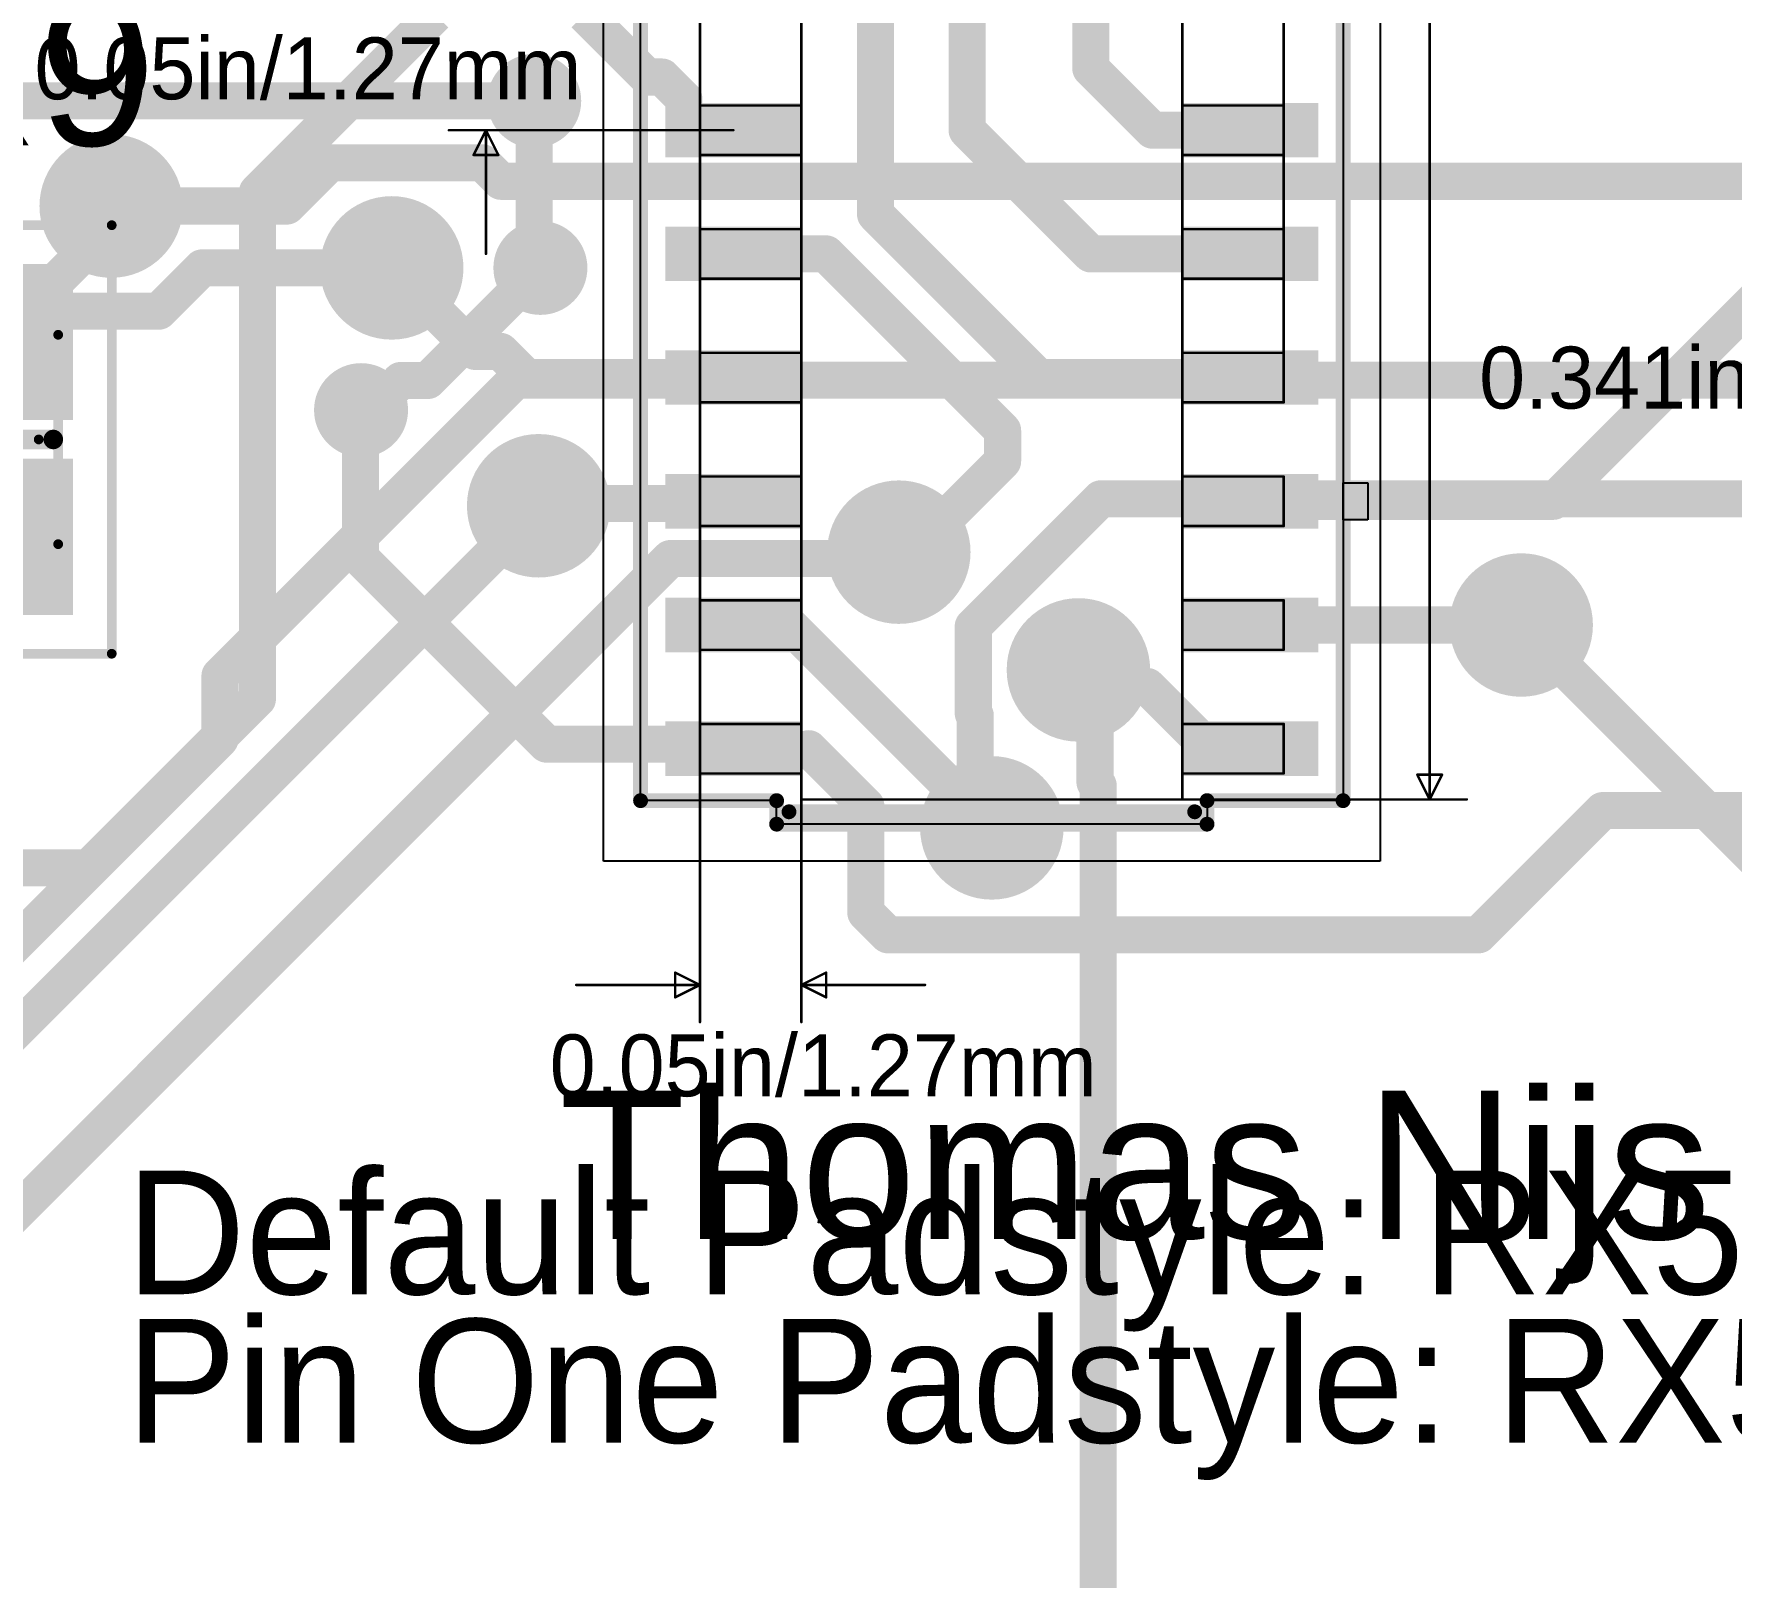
# Model space of a CAD drawing. Header units: millimetres. Extents: x 2.52 to 5.37, y 1.66 to 4.63.
# Drawn here: x 3.718 to 4.404, y 3.633 to 4.257 of the extents above; entities that cross this region are included whole.
import ezdxf

# ---------------------------------------------------------------- set-up
doc = ezdxf.new("R2010")
doc.units = ezdxf.units.MM
doc.header["$MEASUREMENT"] = 0
for name, color, linetype in [('BottomLayer', 5, 'Continuous'), ('BottomSolder', 6, 'Continuous'), ('Mechanical13', 56, 'Continuous'), ('Mechanical15', 56, 'Continuous'), ('Mechanical5', 56, 'Continuous'), ('Mechanical7', 56, 'Continuous'), ('TopLayer', 1, 'Continuous'), ('TopOverlay', 2, 'Continuous'), ('TopPaste', 8, 'Continuous'), ('TopSolder', 216, 'Continuous'), ('ViaHoleLayer', 16, 'Continuous')]:
    doc.layers.add(name, color=color, linetype=linetype)
doc.styles.add('Arial', font='arial.ttf', dxfattribs={"height": 0.2})

# ---------------------------------------------------------------- blocks, each defined once
blk = doc.blocks.new('6_0805_M_40')
at = {"layer": 'TopLayer'}
for points in [[(-0.06693, -0.02953), (-0.06693, 0.02953), (-0.01181, 0.02953), (-0.01181, -0.02953)], [(0.01181, -0.02953), (0.01181, 0.02953), (0.06693, 0.02953), (0.06693, -0.02953)]]:
    blk.add_hatch(color=1, dxfattribs=at).paths.add_polyline_path(points)
at = {"layer": 'TopPaste'}
for points in [[(-0.06693, -0.02953), (-0.06693, 0.02953), (-0.01181, 0.02953), (-0.01181, -0.02953)], [(0.01181, -0.02953), (0.01181, 0.02953), (0.06693, 0.02953), (0.06693, -0.02953)]]:
    blk.add_hatch(color=8, dxfattribs=at).paths.add_polyline_path(points)
at = {"layer": 'TopSolder'}
for points in [[(-0.07093, -0.03353), (-0.07093, 0.03353), (-0.00781, 0.03353), (-0.00781, -0.03353)], [(0.00781, -0.03353), (0.00781, 0.03353), (0.07093, 0.03353), (0.07093, -0.03353)]]:
    blk.add_hatch(color=216, dxfattribs=at).paths.add_polyline_path(points)
at = {"layer": 'Mechanical13', "const_width": 0.00394}
for points in [[(-0.04232, 0.02756), (-0.04232, -0.02756)], [(-0.04232, 0.02756), (0.04232, 0.02756)], [(0.04232, 0.02756), (0.04232, -0.02756)], [(-0.04232, -0.02756), (0.04232, -0.02756)]]:
    blk.add_lwpolyline(points, dxfattribs=at)
at = {"layer": 'Mechanical13', "const_width": 0.00197}
for points in [[(-0.04331, 0.02756, 1), (-0.04134, 0.02756, 1)], [(-0.04331, 0.02756, 1), (-0.04134, 0.02756, 1)], [(0.04134, 0.02756, 1), (0.04331, 0.02756, 1)], [(0.04134, 0.02756, 1), (0.04331, 0.02756, 1)], [(-0.04331, -0.02756, 1), (-0.04134, -0.02756, 1)], [(-0.04331, -0.02756, 1), (-0.04134, -0.02756, 1)], [(0.04134, -0.02756, 1), (0.04331, -0.02756, 1)], [(0.04134, -0.02756, 1), (0.04331, -0.02756, 1)]]:
    blk.add_lwpolyline(points, format="xyb", close=True, dxfattribs=at)
at = {"layer": 'Mechanical15', "const_width": 0.00394}
for points in [[(-0.08661, 0.04921), (-0.08661, -0.04921)], [(-0.08661, 0.04921), (0.08661, 0.04921)], [(0.08661, 0.04921), (0.08661, -0.04921)], [(0, 0.01969), (0, -0.01969)], [(-0.01969, 0), (0.01969, 0)], [(-0.08661, -0.04921), (0.08661, -0.04921)]]:
    blk.add_lwpolyline(points, dxfattribs=at)
at = {"layer": 'Mechanical15', "const_width": 0.00197}
for points in [[(-0.0876, 0.04921, 1), (-0.08563, 0.04921, 1)], [(-0.0876, 0.04921, 1), (-0.08563, 0.04921, 1)], [(0.08563, 0.04921, 1), (0.0876, 0.04921, 1)], [(0.08563, 0.04921, 1), (0.0876, 0.04921, 1)], [(-0.00098, 0.01969, 1), (0.00098, 0.01969, 1)], [(-0.02067, 0, 1), (-0.0187, 0, 1)], [(0.0187, 0, 1), (0.02067, 0, 1)], [(-0.00098, -0.01969, 1), (0.00098, -0.01969, 1)], [(-0.0876, -0.04921, 1), (-0.08563, -0.04921, 1)], [(-0.0876, -0.04921, 1), (-0.08563, -0.04921, 1)], [(0.08563, -0.04921, 1), (0.0876, -0.04921, 1)], [(0.08563, -0.04921, 1), (0.0876, -0.04921, 1)]]:
    blk.add_lwpolyline(points, format="xyb", close=True, dxfattribs=at)
at = {"layer": 'TopOverlay', "const_width": 0.00787}
blk.add_lwpolyline([(0, 0.02559), (0, -0.02559)], dxfattribs=at)
at = {"layer": 'TopOverlay', "const_width": 0.00394}
for points in [[(-0.00197, 0.02559, 1), (0.00197, 0.02559, 1)], [(-0.00197, -0.02559, 1), (0.00197, -0.02559, 1)]]:
    blk.add_lwpolyline(points, format="xyb", close=True, dxfattribs=at)
blk = doc.blocks.new('SOIC14_SL_MCH_47')
at = {"layer": 'TopLayer'}
for points in [[(-0.132, 0.111), (-0.077, 0.111), (-0.077, 0.089), (-0.132, 0.089)], [(0.077, 0.111), (0.132, 0.111), (0.132, 0.089), (0.077, 0.089)], [(-0.132, 0.061), (-0.077, 0.061), (-0.077, 0.039), (-0.132, 0.039)], [(0.077, 0.061), (0.132, 0.061), (0.132, 0.039), (0.077, 0.039)], [(-0.132, 0.011), (-0.077, 0.011), (-0.077, -0.011), (-0.132, -0.011)], [(0.077, 0.011), (0.132, 0.011), (0.132, -0.011), (0.077, -0.011)], [(-0.132, -0.039), (-0.077, -0.039), (-0.077, -0.061), (-0.132, -0.061)], [(0.077, -0.039), (0.132, -0.039), (0.132, -0.061), (0.077, -0.061)], [(-0.132, -0.089), (-0.077, -0.089), (-0.077, -0.111), (-0.132, -0.111)], [(0.077, -0.089), (0.132, -0.089), (0.132, -0.111), (0.077, -0.111)], [(-0.132, -0.139), (-0.077, -0.139), (-0.077, -0.161), (-0.132, -0.161)], [(0.077, -0.139), (0.132, -0.139), (0.132, -0.161), (0.077, -0.161)]]:
    blk.add_hatch(color=1, dxfattribs=at).paths.add_polyline_path(points)
at = {"layer": 'TopPaste'}
for points in [[(-0.132, 0.111), (-0.077, 0.111), (-0.077, 0.089), (-0.132, 0.089)], [(0.077, 0.111), (0.132, 0.111), (0.132, 0.089), (0.077, 0.089)], [(-0.132, 0.061), (-0.077, 0.061), (-0.077, 0.039), (-0.132, 0.039)], [(0.077, 0.061), (0.132, 0.061), (0.132, 0.039), (0.077, 0.039)], [(-0.132, 0.011), (-0.077, 0.011), (-0.077, -0.011), (-0.132, -0.011)], [(0.077, 0.011), (0.132, 0.011), (0.132, -0.011), (0.077, -0.011)], [(-0.132, -0.039), (-0.077, -0.039), (-0.077, -0.061), (-0.132, -0.061)], [(0.077, -0.039), (0.132, -0.039), (0.132, -0.061), (0.077, -0.061)], [(-0.132, -0.089), (-0.077, -0.089), (-0.077, -0.111), (-0.132, -0.111)], [(0.077, -0.089), (0.132, -0.089), (0.132, -0.111), (0.077, -0.111)], [(-0.132, -0.139), (-0.077, -0.139), (-0.077, -0.161), (-0.132, -0.161)], [(0.077, -0.139), (0.132, -0.139), (0.132, -0.161), (0.077, -0.161)]]:
    blk.add_hatch(color=8, dxfattribs=at).paths.add_polyline_path(points)
at = {"layer": 'TopSolder'}
for points in [[(-0.132, 0.111), (-0.077, 0.111), (-0.077, 0.089), (-0.132, 0.089)], [(0.077, 0.111), (0.132, 0.111), (0.132, 0.089), (0.077, 0.089)], [(-0.132, 0.061), (-0.077, 0.061), (-0.077, 0.039), (-0.132, 0.039)], [(0.077, 0.061), (0.132, 0.061), (0.132, 0.039), (0.077, 0.039)], [(-0.132, 0.011), (-0.077, 0.011), (-0.077, -0.011), (-0.132, -0.011)], [(0.077, 0.011), (0.132, 0.011), (0.132, -0.011), (0.077, -0.011)], [(-0.132, -0.039), (-0.077, -0.039), (-0.077, -0.061), (-0.132, -0.061)], [(0.077, -0.039), (0.132, -0.039), (0.132, -0.061), (0.077, -0.061)], [(-0.132, -0.089), (-0.077, -0.089), (-0.077, -0.111), (-0.132, -0.111)], [(0.077, -0.089), (0.132, -0.089), (0.132, -0.111), (0.077, -0.111)], [(-0.132, -0.139), (-0.077, -0.139), (-0.077, -0.161), (-0.132, -0.161)], [(0.077, -0.139), (0.132, -0.139), (0.132, -0.161), (0.077, -0.161)]]:
    blk.add_hatch(color=216, dxfattribs=at).paths.add_polyline_path(points)
at = {"layer": 'Mechanical13', "const_width": 0.001}
for points in [[(-0.077, -0.1705), (-0.077, 0.1705)], [(0.077, -0.1705), (0.077, 0.1705)], [(-0.118, 0.09), (-0.118, 0.11)], [(-0.118, 0.11), (-0.077, 0.11)], [(-0.077, 0.09), (-0.077, 0.11)], [(0.077, 0.11), (0.118, 0.11)], [(0.077, 0.09), (0.077, 0.11)], [(0.118, 0.09), (0.118, 0.11)], [(-0.118, 0.09), (-0.077, 0.09)], [(0.077, 0.09), (0.118, 0.09)], [(-0.118, 0.04), (-0.118, 0.06)], [(-0.118, 0.06), (-0.077, 0.06)], [(-0.077, 0.04), (-0.077, 0.06)], [(0.077, 0.06), (0.118, 0.06)], [(0.077, 0.04), (0.077, 0.06)], [(0.118, 0.04), (0.118, 0.06)], [(-0.118, 0.04), (-0.077, 0.04)], [(0.077, 0.04), (0.118, 0.04)], [(-0.118, -0.01), (-0.118, 0.01)], [(-0.118, 0.01), (-0.077, 0.01)], [(-0.077, -0.01), (-0.077, 0.01)], [(0.077, 0.01), (0.118, 0.01)], [(0.077, -0.01), (0.077, 0.01)], [(0.118, -0.01), (0.118, 0.01)], [(-0.118, -0.01), (-0.077, -0.01)], [(0.077, -0.01), (0.118, -0.01)], [(-0.118, -0.06), (-0.118, -0.04)], [(-0.118, -0.04), (-0.077, -0.04)], [(-0.077, -0.06), (-0.077, -0.04)], [(0.077, -0.04), (0.118, -0.04)], [(0.077, -0.06), (0.077, -0.04)], [(0.118, -0.06), (0.118, -0.04)], [(-0.118, -0.06), (-0.077, -0.06)], [(0.077, -0.06), (0.118, -0.06)], [(-0.118, -0.11), (-0.118, -0.09)], [(-0.118, -0.09), (-0.077, -0.09)], [(-0.077, -0.11), (-0.077, -0.09)], [(0.077, -0.09), (0.118, -0.09)], [(0.077, -0.11), (0.077, -0.09)], [(0.118, -0.11), (0.118, -0.09)], [(-0.118, -0.11), (-0.077, -0.11)], [(0.077, -0.11), (0.118, -0.11)], [(-0.118, -0.16), (-0.118, -0.14)], [(-0.118, -0.14), (-0.077, -0.14)], [(-0.077, -0.16), (-0.077, -0.14)], [(0.077, -0.14), (0.118, -0.14)], [(0.077, -0.16), (0.077, -0.14)], [(0.118, -0.16), (0.118, -0.14)], [(-0.118, -0.16), (-0.077, -0.16)], [(0.077, -0.16), (0.118, -0.16)], [(-0.077, -0.1705), (0.077, -0.1705)]]:
    blk.add_lwpolyline(points, dxfattribs=at)
at = {"layer": 'Mechanical13', "const_width": 0.0005}
for points in [[(-0.11825, 0.11, 1), (-0.11775, 0.11, 1)], [(-0.11825, 0.11, 1), (-0.11775, 0.11, 1)], [(-0.07725, 0.11, 1), (-0.07675, 0.11, 1)], [(-0.07725, 0.11, 1), (-0.07675, 0.11, 1)], [(0.07675, 0.11, 1), (0.07725, 0.11, 1)], [(0.07675, 0.11, 1), (0.07725, 0.11, 1)], [(0.11775, 0.11, 1), (0.11825, 0.11, 1)], [(0.11775, 0.11, 1), (0.11825, 0.11, 1)], [(-0.11825, 0.09, 1), (-0.11775, 0.09, 1)], [(-0.11825, 0.09, 1), (-0.11775, 0.09, 1)], [(-0.07725, 0.09, 1), (-0.07675, 0.09, 1)], [(-0.07725, 0.09, 1), (-0.07675, 0.09, 1)], [(0.07675, 0.09, 1), (0.07725, 0.09, 1)], [(0.07675, 0.09, 1), (0.07725, 0.09, 1)], [(0.11775, 0.09, 1), (0.11825, 0.09, 1)], [(0.11775, 0.09, 1), (0.11825, 0.09, 1)], [(-0.11825, 0.06, 1), (-0.11775, 0.06, 1)], [(-0.11825, 0.06, 1), (-0.11775, 0.06, 1)], [(-0.07725, 0.06, 1), (-0.07675, 0.06, 1)], [(-0.07725, 0.06, 1), (-0.07675, 0.06, 1)], [(0.07675, 0.06, 1), (0.07725, 0.06, 1)], [(0.07675, 0.06, 1), (0.07725, 0.06, 1)], [(0.11775, 0.06, 1), (0.11825, 0.06, 1)], [(0.11775, 0.06, 1), (0.11825, 0.06, 1)], [(-0.11825, 0.04, 1), (-0.11775, 0.04, 1)], [(-0.11825, 0.04, 1), (-0.11775, 0.04, 1)], [(-0.07725, 0.04, 1), (-0.07675, 0.04, 1)], [(-0.07725, 0.04, 1), (-0.07675, 0.04, 1)], [(0.07675, 0.04, 1), (0.07725, 0.04, 1)], [(0.07675, 0.04, 1), (0.07725, 0.04, 1)], [(0.11775, 0.04, 1), (0.11825, 0.04, 1)], [(0.11775, 0.04, 1), (0.11825, 0.04, 1)], [(-0.11825, 0.01, 1), (-0.11775, 0.01, 1)], [(-0.11825, 0.01, 1), (-0.11775, 0.01, 1)], [(-0.07725, 0.01, 1), (-0.07675, 0.01, 1)], [(-0.07725, 0.01, 1), (-0.07675, 0.01, 1)], [(0.07675, 0.01, 1), (0.07725, 0.01, 1)], [(0.07675, 0.01, 1), (0.07725, 0.01, 1)], [(0.11775, 0.01, 1), (0.11825, 0.01, 1)], [(0.11775, 0.01, 1), (0.11825, 0.01, 1)], [(-0.11825, -0.01, 1), (-0.11775, -0.01, 1)], [(-0.11825, -0.01, 1), (-0.11775, -0.01, 1)], [(-0.07725, -0.01, 1), (-0.07675, -0.01, 1)], [(-0.07725, -0.01, 1), (-0.07675, -0.01, 1)], [(0.07675, -0.01, 1), (0.07725, -0.01, 1)], [(0.07675, -0.01, 1), (0.07725, -0.01, 1)], [(0.11775, -0.01, 1), (0.11825, -0.01, 1)], [(0.11775, -0.01, 1), (0.11825, -0.01, 1)], [(-0.11825, -0.04, 1), (-0.11775, -0.04, 1)], [(-0.11825, -0.04, 1), (-0.11775, -0.04, 1)], [(-0.07725, -0.04, 1), (-0.07675, -0.04, 1)], [(-0.07725, -0.04, 1), (-0.07675, -0.04, 1)], [(0.07675, -0.04, 1), (0.07725, -0.04, 1)], [(0.07675, -0.04, 1), (0.07725, -0.04, 1)], [(0.11775, -0.04, 1), (0.11825, -0.04, 1)], [(0.11775, -0.04, 1), (0.11825, -0.04, 1)], [(-0.11825, -0.06, 1), (-0.11775, -0.06, 1)], [(-0.11825, -0.06, 1), (-0.11775, -0.06, 1)], [(-0.07725, -0.06, 1), (-0.07675, -0.06, 1)], [(-0.07725, -0.06, 1), (-0.07675, -0.06, 1)], [(0.07675, -0.06, 1), (0.07725, -0.06, 1)], [(0.07675, -0.06, 1), (0.07725, -0.06, 1)], [(0.11775, -0.06, 1), (0.11825, -0.06, 1)], [(0.11775, -0.06, 1), (0.11825, -0.06, 1)], [(-0.11825, -0.09, 1), (-0.11775, -0.09, 1)], [(-0.11825, -0.09, 1), (-0.11775, -0.09, 1)], [(-0.07725, -0.09, 1), (-0.07675, -0.09, 1)], [(-0.07725, -0.09, 1), (-0.07675, -0.09, 1)], [(0.07675, -0.09, 1), (0.07725, -0.09, 1)], [(0.07675, -0.09, 1), (0.07725, -0.09, 1)], [(0.11775, -0.09, 1), (0.11825, -0.09, 1)], [(0.11775, -0.09, 1), (0.11825, -0.09, 1)], [(-0.11825, -0.11, 1), (-0.11775, -0.11, 1)], [(-0.11825, -0.11, 1), (-0.11775, -0.11, 1)], [(-0.07725, -0.11, 1), (-0.07675, -0.11, 1)], [(-0.07725, -0.11, 1), (-0.07675, -0.11, 1)], [(0.07675, -0.11, 1), (0.07725, -0.11, 1)], [(0.07675, -0.11, 1), (0.07725, -0.11, 1)], [(0.11775, -0.11, 1), (0.11825, -0.11, 1)], [(0.11775, -0.11, 1), (0.11825, -0.11, 1)], [(-0.11825, -0.14, 1), (-0.11775, -0.14, 1)], [(-0.11825, -0.14, 1), (-0.11775, -0.14, 1)], [(-0.07725, -0.14, 1), (-0.07675, -0.14, 1)], [(-0.07725, -0.14, 1), (-0.07675, -0.14, 1)], [(0.07675, -0.14, 1), (0.07725, -0.14, 1)], [(0.07675, -0.14, 1), (0.07725, -0.14, 1)], [(0.11775, -0.14, 1), (0.11825, -0.14, 1)], [(0.11775, -0.14, 1), (0.11825, -0.14, 1)], [(-0.11825, -0.16, 1), (-0.11775, -0.16, 1)], [(-0.11825, -0.16, 1), (-0.11775, -0.16, 1)], [(-0.07725, -0.16, 1), (-0.07675, -0.16, 1)], [(-0.07725, -0.16, 1), (-0.07675, -0.16, 1)], [(0.07675, -0.16, 1), (0.07725, -0.16, 1)], [(0.07675, -0.16, 1), (0.07725, -0.16, 1)], [(0.11775, -0.16, 1), (0.11825, -0.16, 1)], [(0.11775, -0.16, 1), (0.11825, -0.16, 1)], [(-0.07725, -0.1705, 1), (-0.07675, -0.1705, 1)], [(-0.07725, -0.1705, 1), (-0.07675, -0.1705, 1)], [(0.07675, -0.1705, 1), (0.07725, -0.1705, 1)], [(0.07675, -0.1705, 1), (0.07725, -0.1705, 1)]]:
    blk.add_lwpolyline(points, format="xyb", close=True, dxfattribs=at)
at = {"layer": 'Mechanical15'}
for p, q in [((-0.142, -0.171), (-0.142, 0.171)), ((0.142, 0.171), (0.142, -0.171)), ((-0.087, -0.171), (-0.142, -0.171)), ((-0.087, -0.1805), (-0.087, -0.171)), ((0.142, -0.171), (0.087, -0.171)), ((0.087, -0.171), (0.087, -0.1805)), ((0.087, -0.1805), (-0.087, -0.1805))]:
    blk.add_line(p, q, dxfattribs=at)
at = {"layer": 'Mechanical15', "const_width": 0.006}
for points in [[(-0.142, -0.171), (-0.142, 0.171)], [(0.142, -0.171), (0.142, 0.171)], [(-0.142, -0.171), (-0.087, -0.171)], [(-0.087, -0.1805), (-0.087, -0.171)], [(0.087, -0.1805), (0.087, -0.171)], [(0.087, -0.171), (0.142, -0.171)], [(-0.087, -0.1805), (0.087, -0.1805)]]:
    blk.add_lwpolyline(points, dxfattribs=at)
at = {"layer": 'Mechanical15', "const_width": 0.003}
for points in [[(-0.1435, -0.171, 1), (-0.1405, -0.171, 1)], [(-0.1435, -0.171, 1), (-0.1405, -0.171, 1)], [(-0.0885, -0.171, 1), (-0.0855, -0.171, 1)], [(-0.0885, -0.171, 1), (-0.0855, -0.171, 1)], [(0.0855, -0.171, 1), (0.0885, -0.171, 1)], [(0.0855, -0.171, 1), (0.0885, -0.171, 1)], [(0.1405, -0.171, 1), (0.1435, -0.171, 1)], [(0.1405, -0.171, 1), (0.1435, -0.171, 1)], [(-0.0885, -0.1805, 1), (-0.0855, -0.1805, 1)], [(-0.0885, -0.1805, 1), (-0.0855, -0.1805, 1)], [(0.0855, -0.1805, 1), (0.0885, -0.1805, 1)], [(0.0855, -0.1805, 1), (0.0885, -0.1805, 1)]]:
    blk.add_lwpolyline(points, format="xyb", close=True, dxfattribs=at)
at = {"layer": 'Mechanical5'}
for p, q in [((-0.157, -0.1955), (-0.157, 0.1955)), ((0.157, 0.1955), (0.157, -0.1955)), ((0.157, -0.1955), (-0.157, -0.1955))]:
    blk.add_line(p, q, dxfattribs=at)
at = {"layer": 'Mechanical7', "const_width": 0.001}
for points in [[(-0.118, 0), (-0.118, 0.3355)], [(0.118, 0), (0.118, 0.3355)], [(-0.077, 0), (-0.077, 0.2605)], [(0.077, 0), (0.077, 0.2605)], [(0.177, -0.1705), (0.177, 0.1705)], [(-0.2195, 0.1), (-0.1045, 0.1)], [(-0.2095, 0.09), (-0.2045, 0.1)], [(-0.2045, 0.1), (-0.1995, 0.09)], [(-0.2045, 0.05), (-0.2045, 0.1)], [(-0.2095, 0.09), (-0.1995, 0.09)], [(-0.118, -0.2605), (-0.118, 0)], [(-0.077, -0.2605), (-0.077, 0)], [(0.172, -0.1605), (0.182, -0.1605)], [(0.172, -0.1605), (0.177, -0.1705)], [(0.177, -0.1705), (0.182, -0.1605)], [(0, -0.1705), (0.192, -0.1705)], [(-0.128, -0.2505), (-0.128, -0.2405)], [(-0.128, -0.2405), (-0.118, -0.2455)], [(-0.077, -0.2455), (-0.067, -0.2405)], [(-0.067, -0.2505), (-0.067, -0.2405)], [(-0.168, -0.2455), (-0.118, -0.2455)], [(-0.128, -0.2505), (-0.118, -0.2455)], [(-0.077, -0.2455), (-0.067, -0.2505)], [(-0.077, -0.2455), (-0.027, -0.2455)]]:
    blk.add_lwpolyline(points, dxfattribs=at)
at = {"layer": 'Mechanical7', "const_width": 0.0005}
for points in [[(-0.21975, 0.1, 1), (-0.21925, 0.1, 1)], [(-0.20475, 0.1, 1), (-0.20425, 0.1, 1)], [(-0.20475, 0.1, 1), (-0.20425, 0.1, 1)], [(-0.20475, 0.1, 1), (-0.20425, 0.1, 1)], [(-0.10475, 0.1, 1), (-0.10425, 0.1, 1)], [(-0.20975, 0.09, 1), (-0.20925, 0.09, 1)], [(-0.20975, 0.09, 1), (-0.20925, 0.09, 1)], [(-0.19975, 0.09, 1), (-0.19925, 0.09, 1)], [(-0.19975, 0.09, 1), (-0.19925, 0.09, 1)], [(-0.20475, 0.05, 1), (-0.20425, 0.05, 1)], [(-0.11825, 0, 1), (-0.11775, 0, 1)], [(-0.11825, 0, 1), (-0.11775, 0, 1)], [(-0.07725, 0, 1), (-0.07675, 0, 1)], [(-0.07725, 0, 1), (-0.07675, 0, 1)], [(0.07675, 0, 1), (0.07725, 0, 1)], [(0.11775, 0, 1), (0.11825, 0, 1)], [(0.17175, -0.1605, 1), (0.17225, -0.1605, 1)], [(0.17175, -0.1605, 1), (0.17225, -0.1605, 1)], [(0.18175, -0.1605, 1), (0.18225, -0.1605, 1)], [(0.18175, -0.1605, 1), (0.18225, -0.1605, 1)], [(-0.00025, -0.1705, 1), (0.00025, -0.1705, 1)], [(0.17675, -0.1705, 1), (0.17725, -0.1705, 1)], [(0.17675, -0.1705, 1), (0.17725, -0.1705, 1)], [(0.17675, -0.1705, 1), (0.17725, -0.1705, 1)], [(0.19175, -0.1705, 1), (0.19225, -0.1705, 1)], [(-0.12825, -0.2405, 1), (-0.12775, -0.2405, 1)], [(-0.12825, -0.2405, 1), (-0.12775, -0.2405, 1)], [(-0.06725, -0.2405, 1), (-0.06675, -0.2405, 1)], [(-0.06725, -0.2405, 1), (-0.06675, -0.2405, 1)], [(-0.16825, -0.2455, 1), (-0.16775, -0.2455, 1)], [(-0.11825, -0.2455, 1), (-0.11775, -0.2455, 1)], [(-0.11825, -0.2455, 1), (-0.11775, -0.2455, 1)], [(-0.11825, -0.2455, 1), (-0.11775, -0.2455, 1)], [(-0.07725, -0.2455, 1), (-0.07675, -0.2455, 1)], [(-0.07725, -0.2455, 1), (-0.07675, -0.2455, 1)], [(-0.07725, -0.2455, 1), (-0.07675, -0.2455, 1)], [(-0.02725, -0.2455, 1), (-0.02675, -0.2455, 1)], [(-0.12825, -0.2505, 1), (-0.12775, -0.2505, 1)], [(-0.12825, -0.2505, 1), (-0.12775, -0.2505, 1)], [(-0.06725, -0.2505, 1), (-0.06675, -0.2505, 1)], [(-0.06725, -0.2505, 1), (-0.06675, -0.2505, 1)], [(-0.11825, -0.2605, 1), (-0.11775, -0.2605, 1)], [(-0.07725, -0.2605, 1), (-0.07675, -0.2605, 1)]]:
    blk.add_lwpolyline(points, format="xyb", close=True, dxfattribs=at)
at = {"layer": 'TopOverlay'}
for p, q in [((0.142, -0.0575), (0.142, -0.0425)), ((0.142, -0.0425), (0.152, -0.0425)), ((0.152, -0.0425), (0.152, -0.0575)), ((0.152, -0.0575), (0.142, -0.0575))]:
    blk.add_line(p, q, dxfattribs=at)
at = {"layer": 'TopOverlay', "const_width": 0.006}
blk.add_lwpolyline([(-0.082, -0.1755), (0.082, -0.1755)], dxfattribs=at)
at = {"layer": 'TopOverlay', "const_width": 0.003}
for points in [[(-0.0835, -0.1755, 1), (-0.0805, -0.1755, 1)], [(0.0805, -0.1755, 1), (0.0835, -0.1755, 1)]]:
    blk.add_lwpolyline(points, format="xyb", close=True, dxfattribs=at)
at = {"layer": 'Mechanical7'}
for s, height, p in [('0.05in/1.27mm', 0.025, (-0.387, 0.1125)), ('0.341in/8.661mm', 0.025, (0.197, -0.0125)), ('0.05in/1.27mm', 0.025, (-0.17875, -0.2905)), ('Default Padstyle: RX55Y22D0T', 0.05, (-0.35, -0.3705)), ('Pin One Padstyle: RX55Y22D0T', 0.05, (-0.35, -0.4305))]:
    blk.add_text(s, height=height, dxfattribs=at).set_placement(p)

msp = doc.modelspace()

# ---------------------------------------------------------------- hatches: boundary and pattern name
at = {"layer": 'BottomLayer'}
h = msp.add_hatch(color=5, dxfattribs=at)
edge = h.paths.add_edge_path()
edge.add_arc((3.92, 4.23), 0.015, 0, 360)
h = msp.add_hatch(color=5, dxfattribs=at)
edge = h.paths.add_edge_path()
edge.add_arc((3.749, 4.1875), 0.025, 0, 360)
h = msp.add_hatch(color=5, dxfattribs=at)
edge = h.paths.add_edge_path()
edge.add_arc((3.8624, 4.1625), 0.025, 0, 360)
h = msp.add_hatch(color=5, dxfattribs=at)
edge = h.paths.add_edge_path()
edge.add_arc((3.9225, 4.1625), 0.015, 0, 360)
h = msp.add_hatch(color=5, dxfattribs=at)
edge = h.paths.add_edge_path()
edge.add_arc((3.85, 4.105), 0.015, 0, 360)
h = msp.add_hatch(color=5, dxfattribs=at)
edge = h.paths.add_edge_path()
edge.add_arc((3.9218, 4.06635), 0.025, 0, 360)
h = msp.add_hatch(color=5, dxfattribs=at)
edge = h.paths.add_edge_path()
edge.add_arc((4.06739, 4.0476), 0.025, 0, 360)
h = msp.add_hatch(color=5, dxfattribs=at)
edge = h.paths.add_edge_path()
edge.add_arc((4.319, 4.01815), 0.025, 0, 360)
h = msp.add_hatch(color=5, dxfattribs=at)
edge = h.paths.add_edge_path()
edge.add_arc((4.14, 4), 0.025, 0, 360)
h = msp.add_hatch(color=5, dxfattribs=at)
edge = h.paths.add_edge_path()
edge.add_arc((4.105, 3.93615), 0.025, 0, 360)
at = {"layer": 'BottomSolder'}
h = msp.add_hatch(color=6, dxfattribs=at)
edge = h.paths.add_edge_path()
edge.add_arc((3.92, 4.23), 0.019, 0, 360)
h = msp.add_hatch(color=6, dxfattribs=at)
edge = h.paths.add_edge_path()
edge.add_arc((3.749, 4.1875), 0.029, 0, 360)
h = msp.add_hatch(color=6, dxfattribs=at)
edge = h.paths.add_edge_path()
edge.add_arc((3.8624, 4.1625), 0.029, 0, 360)
h = msp.add_hatch(color=6, dxfattribs=at)
edge = h.paths.add_edge_path()
edge.add_arc((3.9225, 4.1625), 0.019, 0, 360)
h = msp.add_hatch(color=6, dxfattribs=at)
edge = h.paths.add_edge_path()
edge.add_arc((3.85, 4.105), 0.019, 0, 360)
h = msp.add_hatch(color=6, dxfattribs=at)
edge = h.paths.add_edge_path()
edge.add_arc((3.9218, 4.06635), 0.029, 0, 360)
h = msp.add_hatch(color=6, dxfattribs=at)
edge = h.paths.add_edge_path()
edge.add_arc((4.06739, 4.0476), 0.029, 0, 360)
h = msp.add_hatch(color=6, dxfattribs=at)
edge = h.paths.add_edge_path()
edge.add_arc((4.319, 4.01815), 0.029, 0, 360)
h = msp.add_hatch(color=6, dxfattribs=at)
edge = h.paths.add_edge_path()
edge.add_arc((4.14, 4), 0.029, 0, 360)
h = msp.add_hatch(color=6, dxfattribs=at)
edge = h.paths.add_edge_path()
edge.add_arc((4.105, 3.93615), 0.029, 0, 360)
at = {"layer": 'TopLayer'}
h = msp.add_hatch(color=1, dxfattribs=at)
edge = h.paths.add_edge_path()
edge.add_arc((3.92, 4.23), 0.015, 0, 360)
h = msp.add_hatch(color=1, dxfattribs=at)
edge = h.paths.add_edge_path()
edge.add_arc((3.749, 4.1875), 0.025, 0, 360)
h = msp.add_hatch(color=1, dxfattribs=at)
edge = h.paths.add_edge_path()
edge.add_arc((3.8624, 4.1625), 0.025, 0, 360)
h = msp.add_hatch(color=1, dxfattribs=at)
edge = h.paths.add_edge_path()
edge.add_arc((3.9225, 4.1625), 0.015, 0, 360)
h = msp.add_hatch(color=1, dxfattribs=at)
edge = h.paths.add_edge_path()
edge.add_arc((3.85, 4.105), 0.015, 0, 360)
h = msp.add_hatch(color=1, dxfattribs=at)
edge = h.paths.add_edge_path()
edge.add_arc((3.9218, 4.06635), 0.025, 0, 360)
h = msp.add_hatch(color=1, dxfattribs=at)
edge = h.paths.add_edge_path()
edge.add_arc((4.06739, 4.0476), 0.025, 0, 360)
h = msp.add_hatch(color=1, dxfattribs=at)
edge = h.paths.add_edge_path()
edge.add_arc((4.319, 4.01815), 0.025, 0, 360)
h = msp.add_hatch(color=1, dxfattribs=at)
edge = h.paths.add_edge_path()
edge.add_arc((4.14, 4), 0.025, 0, 360)
h = msp.add_hatch(color=1, dxfattribs=at)
edge = h.paths.add_edge_path()
edge.add_arc((4.105, 3.93615), 0.025, 0, 360)
at = {"layer": 'TopSolder'}
h = msp.add_hatch(color=216, dxfattribs=at)
edge = h.paths.add_edge_path()
edge.add_arc((3.92, 4.23), 0.019, 0, 360)
h = msp.add_hatch(color=216, dxfattribs=at)
edge = h.paths.add_edge_path()
edge.add_arc((3.749, 4.1875), 0.029, 0, 360)
h = msp.add_hatch(color=216, dxfattribs=at)
edge = h.paths.add_edge_path()
edge.add_arc((3.8624, 4.1625), 0.029, 0, 360)
h = msp.add_hatch(color=216, dxfattribs=at)
edge = h.paths.add_edge_path()
edge.add_arc((3.9225, 4.1625), 0.019, 0, 360)
h = msp.add_hatch(color=216, dxfattribs=at)
edge = h.paths.add_edge_path()
edge.add_arc((3.85, 4.105), 0.019, 0, 360)
h = msp.add_hatch(color=216, dxfattribs=at)
edge = h.paths.add_edge_path()
edge.add_arc((3.9218, 4.06635), 0.029, 0, 360)
h = msp.add_hatch(color=216, dxfattribs=at)
edge = h.paths.add_edge_path()
edge.add_arc((4.06739, 4.0476), 0.029, 0, 360)
h = msp.add_hatch(color=216, dxfattribs=at)
edge = h.paths.add_edge_path()
edge.add_arc((4.319, 4.01815), 0.029, 0, 360)
h = msp.add_hatch(color=216, dxfattribs=at)
edge = h.paths.add_edge_path()
edge.add_arc((4.14, 4), 0.029, 0, 360)
h = msp.add_hatch(color=216, dxfattribs=at)
edge = h.paths.add_edge_path()
edge.add_arc((4.105, 3.93615), 0.029, 0, 360)
at = {"layer": 'ViaHoleLayer'}
h = msp.add_hatch(color=16, dxfattribs=at)
edge = h.paths.add_edge_path()
edge.add_arc((3.92, 4.23), 0.0075, 0, 360)
h = msp.add_hatch(color=16, dxfattribs=at)
edge = h.paths.add_edge_path()
edge.add_arc((3.749, 4.1875), 0.014, 0, 360)
h = msp.add_hatch(color=16, dxfattribs=at)
edge = h.paths.add_edge_path()
edge.add_arc((3.8624, 4.1625), 0.014, 0, 360)
h = msp.add_hatch(color=16, dxfattribs=at)
edge = h.paths.add_edge_path()
edge.add_arc((3.9225, 4.1625), 0.0075, 0, 360)
h = msp.add_hatch(color=16, dxfattribs=at)
edge = h.paths.add_edge_path()
edge.add_arc((3.85, 4.105), 0.0075, 0, 360)
h = msp.add_hatch(color=16, dxfattribs=at)
edge = h.paths.add_edge_path()
edge.add_arc((3.9218, 4.06635), 0.014, 0, 360)
h = msp.add_hatch(color=16, dxfattribs=at)
edge = h.paths.add_edge_path()
edge.add_arc((4.06739, 4.0476), 0.014, 0, 360)
h = msp.add_hatch(color=16, dxfattribs=at)
edge = h.paths.add_edge_path()
edge.add_arc((4.319, 4.01815), 0.014, 0, 360)
h = msp.add_hatch(color=16, dxfattribs=at)
edge = h.paths.add_edge_path()
edge.add_arc((4.14, 4), 0.014, 0, 360)
h = msp.add_hatch(color=16, dxfattribs=at)
edge = h.paths.add_edge_path()
edge.add_arc((4.105, 3.93615), 0.014, 0, 360)

# ---------------------------------------------------------------- linework, layer by layer
at = {"layer": 'BottomLayer', "const_width": 0.015}
for points in [[(3.63356, 4.23), (3.92, 4.23)], [(3.82, 4.1875), (3.8375, 4.205)], [(3.8375, 4.205), (3.89904, 4.205)], [(3.89904, 4.205), (3.90654, 4.1975)], [(3.90654, 4.1975), (4.63421, 4.1975)], [(3.749, 4.1875), (3.82, 4.1875)], [(3.76822, 4.145), (3.78572, 4.1625)], [(3.78572, 4.1625), (3.8624, 4.1625)], [(3.87699, 4.11699), (3.9225, 4.1625)], [(3.70872, 4.145), (3.76822, 4.145)], [(3.79298, 3.99763), (3.91251, 4.11715)], [(3.85406, 4.105), (3.86605, 4.11699)], [(3.86605, 4.11699), (3.87699, 4.11699)], [(3.91251, 4.11715), (4.6, 4.11715)], [(3.85, 4.105), (3.85406, 4.105)], [(4.0975, 4.0176), (4.14905, 4.06915)], [(4.14905, 4.06915), (4.62, 4.06915)], [(3.60132, 3.745), (3.9218, 4.06549)], [(3.9218, 4.06549), (3.9218, 4.06635)], [(4.06479, 4.045), (4.06739, 4.0476)], [(3.60015, 3.67015), (3.975, 4.045)], [(3.975, 4.045), (4.06479, 4.045)], [(4.0975, 3.9824), (4.0975, 4.0176)], [(4.319, 4.01815), (5.085, 3.25215)], [(4.14, 4), (4.1467, 3.9933)], [(3.79298, 3.97202), (3.79298, 3.99763)], [(4.1467, 3.95456), (4.1467, 3.9933)], [(4.0975, 3.9824), (4.0983, 3.98159)], [(4.0983, 3.94285), (4.0983, 3.98159)], [(3.67346, 3.8525), (3.79298, 3.97202)], [(4.1467, 3.95456), (4.148, 3.95325)], [(4.148, 3.60147), (4.148, 3.95325)], [(4.0983, 3.94285), (4.105, 3.93615)]]:
    msp.add_lwpolyline(points, dxfattribs=at)
at = {"layer": 'BottomLayer', "const_width": 0.0075}
for points in [[(3.91625, 4.23, 1), (3.92375, 4.23, 1)], [(3.83375, 4.205, 1), (3.84125, 4.205, 1)], [(3.83375, 4.205, 1), (3.84125, 4.205, 1)], [(3.89529, 4.205, 1), (3.90279, 4.205, 1)], [(3.89529, 4.205, 1), (3.90279, 4.205, 1)], [(3.90279, 4.1975, 1), (3.91029, 4.1975, 1)], [(3.90279, 4.1975, 1), (3.91029, 4.1975, 1)], [(3.74525, 4.1875, 1), (3.75275, 4.1875, 1)], [(3.81625, 4.1875, 1), (3.82375, 4.1875, 1)], [(3.81625, 4.1875, 1), (3.82375, 4.1875, 1)], [(3.78197, 4.1625, 1), (3.78947, 4.1625, 1)], [(3.78197, 4.1625, 1), (3.78947, 4.1625, 1)], [(3.85865, 4.1625, 1), (3.86615, 4.1625, 1)], [(3.91875, 4.1625, 1), (3.92625, 4.1625, 1)], [(3.76447, 4.145, 1), (3.77197, 4.145, 1)], [(3.76447, 4.145, 1), (3.77197, 4.145, 1)], [(3.8623, 4.11699, 1), (3.8698, 4.11699, 1)], [(3.8623, 4.11699, 1), (3.8698, 4.11699, 1)], [(3.87324, 4.11699, 1), (3.88074, 4.11699, 1)], [(3.87324, 4.11699, 1), (3.88074, 4.11699, 1)], [(3.90876, 4.11715, 1), (3.91626, 4.11715, 1)], [(3.90876, 4.11715, 1), (3.91626, 4.11715, 1)], [(3.84625, 4.105, 1), (3.85375, 4.105, 1)], [(3.85031, 4.105, 1), (3.85781, 4.105, 1)], [(3.85031, 4.105, 1), (3.85781, 4.105, 1)], [(4.1453, 4.06915, 1), (4.1528, 4.06915, 1)], [(4.1453, 4.06915, 1), (4.1528, 4.06915, 1)], [(3.91805, 4.06635, 1), (3.92555, 4.06635, 1)], [(3.91805, 4.06549, 1), (3.92555, 4.06549, 1)], [(3.91805, 4.06549, 1), (3.92555, 4.06549, 1)], [(4.06364, 4.0476, 1), (4.07114, 4.0476, 1)], [(3.97125, 4.045, 1), (3.97875, 4.045, 1)], [(3.97125, 4.045, 1), (3.97875, 4.045, 1)], [(4.06104, 4.045, 1), (4.06854, 4.045, 1)], [(4.06104, 4.045, 1), (4.06854, 4.045, 1)], [(4.09375, 4.0176, 1), (4.10125, 4.0176, 1)], [(4.09375, 4.0176, 1), (4.10125, 4.0176, 1)], [(4.31525, 4.01815, 1), (4.32275, 4.01815, 1)], [(4.13625, 4, 1), (4.14375, 4, 1)], [(3.78923, 3.99763, 1), (3.79673, 3.99763, 1)], [(3.78923, 3.99763, 1), (3.79673, 3.99763, 1)], [(4.14295, 3.9933, 1), (4.15045, 3.9933, 1)], [(4.14295, 3.9933, 1), (4.15045, 3.9933, 1)], [(4.09375, 3.9824, 1), (4.10125, 3.9824, 1)], [(4.09375, 3.9824, 1), (4.10125, 3.9824, 1)], [(4.09455, 3.98159, 1), (4.10205, 3.98159, 1)], [(4.09455, 3.98159, 1), (4.10205, 3.98159, 1)], [(3.78923, 3.97202, 1), (3.79673, 3.97202, 1)], [(3.78923, 3.97202, 1), (3.79673, 3.97202, 1)], [(4.14295, 3.95456, 1), (4.15045, 3.95456, 1)], [(4.14295, 3.95456, 1), (4.15045, 3.95456, 1)], [(4.14425, 3.95325, 1), (4.15175, 3.95325, 1)], [(4.14425, 3.95325, 1), (4.15175, 3.95325, 1)], [(4.09455, 3.94285, 1), (4.10205, 3.94285, 1)], [(4.09455, 3.94285, 1), (4.10205, 3.94285, 1)], [(4.10125, 3.93615, 1), (4.10875, 3.93615, 1)]]:
    msp.add_lwpolyline(points, format="xyb", close=True, dxfattribs=at)
at = {"layer": 'TopLayer', "const_width": 0.015}
for points in [[(4.145, 4.24315), (4.145, 4.44515)], [(4.332, 4.06815), (4.64635, 4.3825)], [(4.095, 4.21815), (4.095, 4.30515)], [(4.058, 4.18415), (4.058, 4.28665)], [(3.80811, 4.19315), (3.87996, 4.265)], [(3.9404, 4.265), (3.96575, 4.23965)], [(3.96575, 4.23965), (3.97171, 4.23965)], [(3.97171, 4.23965), (3.9805, 4.23086)], [(4.145, 4.24315), (4.17, 4.21815)], [(3.92, 4.165), (3.92, 4.23)], [(3.9805, 4.22165), (3.9805, 4.23086)], [(3.9805, 4.22165), (3.984, 4.21815)], [(3.984, 4.21815), (4.0005, 4.21815)], [(4.095, 4.21815), (4.145, 4.16815)], [(4.17, 4.21815), (4.2095, 4.21815)], [(3.80811, 3.98826), (3.80811, 4.19315)], [(3.749, 4.17955), (3.749, 4.1875)], [(3.70197, 4.13252), (3.749, 4.17955)], [(4.058, 4.18415), (4.124, 4.11815)], [(3.92, 4.165), (3.9225, 4.1625)], [(4.0005, 4.16815), (4.038, 4.16815)], [(4.038, 4.16815), (4.10936, 4.09679)], [(4.145, 4.16815), (4.2095, 4.16815)], [(3.8624, 4.1625), (3.89616, 4.12874)], [(3.9225, 4.1625), (3.925, 4.16)], [(3.89616, 4.12874), (3.90641, 4.12874)], [(3.90641, 4.12874), (3.917, 4.11815)], [(3.917, 4.11815), (4.0005, 4.11815)], [(4.124, 4.11815), (4.2095, 4.11815)], [(3.84977, 4.10477), (3.85, 4.105)], [(3.84977, 4.04523), (3.84977, 4.10477)], [(4.10936, 4.08436), (4.10936, 4.09679)], [(4.0726, 4.0476), (4.10936, 4.08436)], [(3.9996, 4.06725), (4.0005, 4.06815)], [(4.2095, 4.06815), (4.332, 4.06815)], [(3.9218, 4.06635), (3.92271, 4.06725)], [(3.92271, 4.06725), (3.9996, 4.06725)], [(4.06739, 4.0476), (4.0726, 4.0476)], [(3.84977, 4.04523), (3.925, 3.97)], [(4.0005, 4.01815), (4.023, 4.01815)], [(4.023, 4.01815), (4.105, 3.93615)], [(4.2095, 4.01815), (4.319, 4.01815)], [(4.14, 4), (4.1467, 3.9933)], [(4.1467, 3.9933), (4.16785, 3.9933)], [(4.16785, 3.9933), (4.1895, 3.97165)], [(3.73985, 3.92), (3.80811, 3.98826)], [(3.925, 3.97), (3.99865, 3.97)], [(3.99865, 3.97), (4.0005, 3.96815)], [(4.031, 3.96815), (4.05406, 3.94509)], [(4.1895, 3.97165), (4.206, 3.97165)], [(4.206, 3.97165), (4.2095, 3.96815)], [(4.05406, 3.90187), (4.05406, 3.94509)], [(4.30178, 3.89293), (4.352, 3.94315)], [(4.352, 3.94315), (4.49126, 3.94315)], [(3.58036, 3.92), (3.73985, 3.92)], [(4.05406, 3.90187), (4.063, 3.89293)], [(4.063, 3.89293), (4.30178, 3.89293)]]:
    msp.add_lwpolyline(points, dxfattribs=at)
at = {"layer": 'TopLayer', "const_width": 0.0075}
for points in [[(3.962, 4.23965, 1), (3.9695, 4.23965, 1)], [(3.962, 4.23965, 1), (3.9695, 4.23965, 1)], [(3.96796, 4.23965, 1), (3.97546, 4.23965, 1)], [(3.96796, 4.23965, 1), (3.97546, 4.23965, 1)], [(4.14125, 4.24315, 1), (4.14875, 4.24315, 1)], [(4.14125, 4.24315, 1), (4.14875, 4.24315, 1)], [(3.91625, 4.23, 1), (3.92375, 4.23, 1)], [(3.97675, 4.23086, 1), (3.98425, 4.23086, 1)], [(3.97675, 4.23086, 1), (3.98425, 4.23086, 1)], [(3.97675, 4.22165, 1), (3.98425, 4.22165, 1)], [(3.97675, 4.22165, 1), (3.98425, 4.22165, 1)], [(3.98025, 4.21815, 1), (3.98775, 4.21815, 1)], [(3.98025, 4.21815, 1), (3.98775, 4.21815, 1)], [(3.99675, 4.21815, 1), (4.00425, 4.21815, 1)], [(4.09125, 4.21815, 1), (4.09875, 4.21815, 1)], [(4.09125, 4.21815, 1), (4.09875, 4.21815, 1)], [(4.16625, 4.21815, 1), (4.17375, 4.21815, 1)], [(4.16625, 4.21815, 1), (4.17375, 4.21815, 1)], [(4.20575, 4.21815, 1), (4.21325, 4.21815, 1)], [(3.80436, 4.19315, 1), (3.81186, 4.19315, 1)], [(3.80436, 4.19315, 1), (3.81186, 4.19315, 1)], [(3.74525, 4.1875, 1), (3.75275, 4.1875, 1)], [(3.74525, 4.17955, 1), (3.75275, 4.17955, 1)], [(3.74525, 4.17955, 1), (3.75275, 4.17955, 1)], [(4.05425, 4.18415, 1), (4.06175, 4.18415, 1)], [(4.05425, 4.18415, 1), (4.06175, 4.18415, 1)], [(3.91625, 4.165, 1), (3.92375, 4.165, 1)], [(3.91625, 4.165, 1), (3.92375, 4.165, 1)], [(3.99675, 4.16815, 1), (4.00425, 4.16815, 1)], [(4.03425, 4.16815, 1), (4.04175, 4.16815, 1)], [(4.03425, 4.16815, 1), (4.04175, 4.16815, 1)], [(4.14125, 4.16815, 1), (4.14875, 4.16815, 1)], [(4.14125, 4.16815, 1), (4.14875, 4.16815, 1)], [(4.20575, 4.16815, 1), (4.21325, 4.16815, 1)], [(3.85865, 4.1625, 1), (3.86615, 4.1625, 1)], [(3.91875, 4.1625, 1), (3.92625, 4.1625, 1)], [(3.91875, 4.1625, 1), (3.92625, 4.1625, 1)], [(3.92125, 4.16, 1), (3.92875, 4.16, 1)], [(3.89241, 4.12874, 1), (3.89991, 4.12874, 1)], [(3.89241, 4.12874, 1), (3.89991, 4.12874, 1)], [(3.90266, 4.12874, 1), (3.91016, 4.12874, 1)], [(3.90266, 4.12874, 1), (3.91016, 4.12874, 1)], [(3.91325, 4.11815, 1), (3.92075, 4.11815, 1)], [(3.91325, 4.11815, 1), (3.92075, 4.11815, 1)], [(3.99675, 4.11815, 1), (4.00425, 4.11815, 1)], [(4.12025, 4.11815, 1), (4.12775, 4.11815, 1)], [(4.12025, 4.11815, 1), (4.12775, 4.11815, 1)], [(4.20575, 4.11815, 1), (4.21325, 4.11815, 1)], [(3.84602, 4.10477, 1), (3.85352, 4.10477, 1)], [(3.84602, 4.10477, 1), (3.85352, 4.10477, 1)], [(3.84625, 4.105, 1), (3.85375, 4.105, 1)], [(4.10561, 4.09679, 1), (4.11311, 4.09679, 1)], [(4.10561, 4.09679, 1), (4.11311, 4.09679, 1)], [(4.10561, 4.08436, 1), (4.11311, 4.08436, 1)], [(4.10561, 4.08436, 1), (4.11311, 4.08436, 1)], [(3.99675, 4.06815, 1), (4.00425, 4.06815, 1)], [(4.20575, 4.06815, 1), (4.21325, 4.06815, 1)], [(4.32825, 4.06815, 1), (4.33575, 4.06815, 1)], [(4.32825, 4.06815, 1), (4.33575, 4.06815, 1)], [(3.91805, 4.06635, 1), (3.92555, 4.06635, 1)], [(3.91896, 4.06725, 1), (3.92646, 4.06725, 1)], [(3.91896, 4.06725, 1), (3.92646, 4.06725, 1)], [(3.99585, 4.06725, 1), (4.00335, 4.06725, 1)], [(3.99585, 4.06725, 1), (4.00335, 4.06725, 1)], [(4.06364, 4.0476, 1), (4.07114, 4.0476, 1)], [(4.06885, 4.0476, 1), (4.07635, 4.0476, 1)], [(4.06885, 4.0476, 1), (4.07635, 4.0476, 1)], [(3.84602, 4.04523, 1), (3.85352, 4.04523, 1)], [(3.84602, 4.04523, 1), (3.85352, 4.04523, 1)], [(3.99675, 4.01815, 1), (4.00425, 4.01815, 1)], [(4.01925, 4.01815, 1), (4.02675, 4.01815, 1)], [(4.01925, 4.01815, 1), (4.02675, 4.01815, 1)], [(4.20575, 4.01815, 1), (4.21325, 4.01815, 1)], [(4.31525, 4.01815, 1), (4.32275, 4.01815, 1)], [(4.13625, 4, 1), (4.14375, 4, 1)], [(4.14295, 3.9933, 1), (4.15045, 3.9933, 1)], [(4.14295, 3.9933, 1), (4.15045, 3.9933, 1)], [(4.1641, 3.9933, 1), (4.1716, 3.9933, 1)], [(4.1641, 3.9933, 1), (4.1716, 3.9933, 1)], [(3.80436, 3.98826, 1), (3.81186, 3.98826, 1)], [(3.80436, 3.98826, 1), (3.81186, 3.98826, 1)], [(3.92125, 3.97, 1), (3.92875, 3.97, 1)], [(3.92125, 3.97, 1), (3.92875, 3.97, 1)], [(3.9949, 3.97, 1), (4.0024, 3.97, 1)], [(3.9949, 3.97, 1), (4.0024, 3.97, 1)], [(3.99675, 3.96815, 1), (4.00425, 3.96815, 1)], [(4.02725, 3.96815, 1), (4.03475, 3.96815, 1)], [(4.18575, 3.97165, 1), (4.19325, 3.97165, 1)], [(4.18575, 3.97165, 1), (4.19325, 3.97165, 1)], [(4.20225, 3.97165, 1), (4.20975, 3.97165, 1)], [(4.20225, 3.97165, 1), (4.20975, 3.97165, 1)], [(4.20575, 3.96815, 1), (4.21325, 3.96815, 1)], [(4.05031, 3.94509, 1), (4.05781, 3.94509, 1)], [(4.05031, 3.94509, 1), (4.05781, 3.94509, 1)], [(4.34825, 3.94315, 1), (4.35575, 3.94315, 1)], [(4.34825, 3.94315, 1), (4.35575, 3.94315, 1)], [(4.10125, 3.93615, 1), (4.10875, 3.93615, 1)], [(3.7361, 3.92, 1), (3.7436, 3.92, 1)], [(3.7361, 3.92, 1), (3.7436, 3.92, 1)], [(4.05031, 3.90187, 1), (4.05781, 3.90187, 1)], [(4.05031, 3.90187, 1), (4.05781, 3.90187, 1)], [(4.05925, 3.89293, 1), (4.06675, 3.89293, 1)], [(4.05925, 3.89293, 1), (4.06675, 3.89293, 1)], [(4.29803, 3.89293, 1), (4.30553, 3.89293, 1)], [(4.29803, 3.89293, 1), (4.30553, 3.89293, 1)]]:
    msp.add_lwpolyline(points, format="xyb", close=True, dxfattribs=at)

# ---------------------------------------------------------------- block references
msp.add_blockref('SOIC14_SL_MCH_47', (4.105, 4.11815))
at = {"rotation": 90}
msp.add_blockref('6_0805_M_40', (3.7, 4.09315), dxfattribs=at)

# ---------------------------------------------------------------- texts
at = {"layer": 'TopLayer', "style": 'Arial'}
msp.add_text('Thomas Nijs', height=0.06, dxfattribs=at).set_placement((3.93, 3.76999))
at = {"layer": 'TopOverlay', "style": 'Arial'}
msp.add_text('R9', height=0.06, dxfattribs=at).set_placement((3.659, 4.212))

doc.saveas('drawing.dxf')
